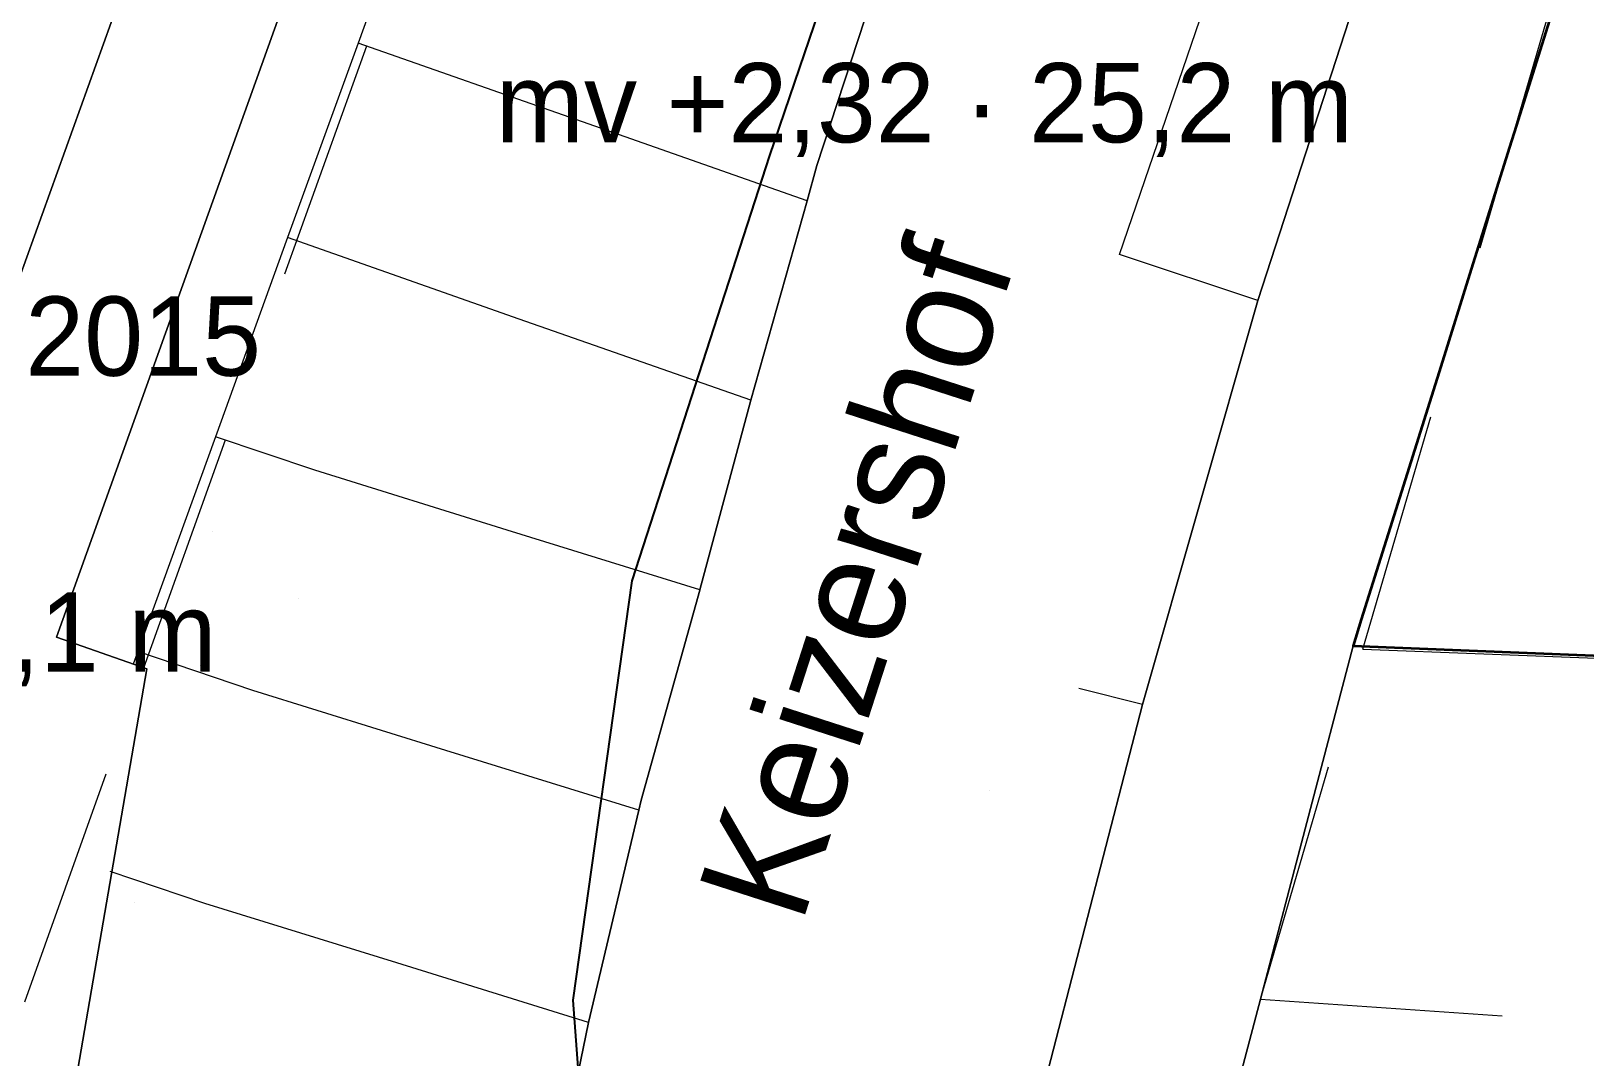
# Model space of a CAD drawing. Header units: metres. Extents: x 0 to 105485, y 0 to 425721.
# Drawn here: x 104686.29 to 104703.93, y 425176.26 to 425187.9 of the extents above; entities that cross this region are included whole.
import ezdxf
from ezdxf.enums import TextEntityAlignment as Align

# ---------------------------------------------------------------- set-up
doc = ezdxf.new("R2010")
doc.units = ezdxf.units.M
doc.header["$MEASUREMENT"] = 0
doc.linetypes.add('KG-PERCEEL-SO', pattern=[19, 5.5, -4, 5.5, -4])
for name, color, linetype, lineweight in [('B-XX-GK-KADEMUUR-G', 150, 'Continuous', 18), ('B-XX-GR-BOOM-G', 90, 'Continuous', 13), ('B-XX-IE-MEUBILAIR-G', 7, 'Continuous', 18), ('B-XX-IE-MEUBILAIR_WATERWEGMEUBILAIR-G', 150, 'Continuous', 18), ('B-XX-KG-GRENS_PERCEEL-G', 150, 'KG-PERCEEL-SO', 18), ('B-XX-MO-ONDERZOEK_SONDERING-T', 90, 'Continuous', 18), ('B-XX-OG-BEBOUWING-G', 7, 'Continuous', 35), ('B-XX-OG-BEBOUWING_STRAATNAAM-T', 7, 'Continuous', 18), ('B-XX-OG-TERREIN_ERF-G', 7, 'Continuous', 18), ('B-XX-OG-WATER_HAVEN-G', 170, 'Continuous', 18), ('B-XX-VH-OPENVERHARDING-G', 90, 'Continuous', 18), ('B-XX-VW-MARKERING-G', 7, 'Continuous', 18)]:
    doc.layers.add(name, color=color, linetype=linetype, lineweight=lineweight)
doc.layers.add('GIS-WEGVAKKEN', color=2, linetype='Continuous')

msp = doc.modelspace()

# ---------------------------------------------------------------- linework, layer by layer
at = {"layer": 'B-XX-GK-KADEMUUR-G', "ltscale": 0.5}
msp.add_lwpolyline([(104656.653, 425237.635), (104645.067, 425225.027), (104633.832, 425212.744), (104630.988, 425209.689), (104630, 425208.595), (104630, 425207.895), (104655.534, 425235.724), (104669.156, 425226.719), (104683.563, 425217.04), (104694.868, 425209.36), (104693.117, 425204.476), (104685.019, 425181.946), (104684.636, 425182.153), (104673.214, 425150), (104682.312, 425150), (104686.323, 425173.241), (104687.603, 425180.661), (104686.578, 425181.02), (104695.148, 425204.934), (104695.964, 425207.146), (104696.101, 425207.506), (104697.258, 425210.559), (104683.724, 425219.219), (104669.77, 425228.608)], close=True, dxfattribs=at)
at = {"layer": 'B-XX-GR-BOOM-G', "color": 0, "true_color": 0x604a38}
msp.add_polyline3d([(104694.502, 425187.396, 2.287), (104694.502, 425187.396, 5.087)], dxfattribs=at)
at = {"layer": 'B-XX-IE-MEUBILAIR-G', "color": 0, "true_color": 0x604a38}
for points in [[(104688.348, 425182.226, 2.185), (104688.348, 425182.226, 3.685)], [(104689.324, 425181.464, 2.204), (104689.324, 425181.464, 5.204)], [(104688.21, 425180.698, 2.182), (104688.21, 425180.698, 5.182)], [(104697.172, 425179.284, 2.461), (104697.172, 425179.284, 3.961)]]:
    msp.add_polyline3d(points, dxfattribs=at)
at = {"layer": 'B-XX-IE-MEUBILAIR_WATERWEGMEUBILAIR-G', "color": 0, "true_color": 0x604a38}
msp.add_polyline3d([(104687.464, 425178.01, 2.193), (104687.464, 425178.01, 3.693)], dxfattribs=at)
at = {"layer": 'B-XX-KG-GRENS_PERCEEL-G', "ltscale": 0.5, "flags": 128}
for points in [[(104687.57, 425180.675), (104693.151, 425196.26), (104696.088, 425204.554), (104697.774, 425209.408)], [(104701.407, 425180.884), (104704.661, 425192.021), (104705.39, 425194.475)], [(104700.246, 425176.911), (104701.407, 425180.884)], [(104701.407, 425180.884), (104715.408, 425180.356), (104715.837, 425180.315)], [(104676.75, 425150), (104679.654, 425158.217), (104683.215, 425168.453), (104687.57, 425180.675)], [(104698.282, 425168.534), (104698.82, 425171.506), (104700.246, 425176.911)], [(104700.246, 425176.911), (104713.933, 425175.964), (104717.89, 425175.836)]]:
    msp.add_lwpolyline(points, dxfattribs=at)
at = {"layer": 'B-XX-OG-BEBOUWING-G', "ltscale": 0.5}
msp.add_lwpolyline([(104717.058, 425192.904), (104705.543, 425194.454), (104703.712, 425188.621), (104703.148, 425186.824), (104703.073, 425186.587), (104702.638, 425185.199), (104702.291, 425184.094), (104701.781, 425182.47), (104701.389, 425181.221), (104701.295, 425180.922), (104715.408, 425180.356), (104715.837, 425180.316), (104716.057, 425182.612)], close=True, dxfattribs=at)
at = {"layer": 'B-XX-OG-TERREIN_ERF-G', "ltscale": 0.5}
msp.add_lwpolyline([(104721.108, 425175.723), (104721.612, 425180.028), (104718.677, 425180.119), (104717.55, 425180.155), (104715.837, 425180.316), (104715.408, 425180.356), (104701.295, 425180.922), (104700.246, 425176.911), (104698.82, 425171.506)], dxfattribs=at)
at = {"layer": 'B-XX-OG-WATER_HAVEN-G', "ltscale": 0.5}
msp.add_lwpolyline([(104630, 425150), (104673.214, 425150), (104684.636, 425182.153), (104685.019, 425181.946), (104693.117, 425204.476), (104694.868, 425209.36), (104683.563, 425217.04), (104669.156, 425226.719), (104655.534, 425235.724), (104630, 425207.895)], close=True, dxfattribs=at)
at = {"layer": 'B-XX-VH-OPENVERHARDING-G', "ltscale": 0.5}
for points in [[(104705.043, 425216.028), (104703.27, 425210.653), (104702.915, 425209.522), (104702.473, 425208.332), (104701.563, 425205.59), (104701.563, 425205.589), (104700.852, 425203.336), (104700.078, 425201.079), (104699.362, 425198.993), (104698.585, 425196.728), (104697.909, 425194.655), (104697.212, 425192.518), (104696.469, 425190.24), (104695.752, 425188.04), (104695.21, 425186.378), (104695.097, 425185.977), (104694.461, 425183.711), (104693.88, 425181.56), (104693.879, 425181.556), (104693.216, 425179.17), (104693.189, 425179.056), (104692.616, 425176.647), (104692.147, 425174.361)], [(104695.148, 425204.934), (104686.578, 425181.02), (104687.603, 425180.661), (104686.323, 425173.241)], [(104692.147, 425174.361), (104692.616, 425176.647), (104693.189, 425179.056), (104693.216, 425179.17), (104693.879, 425181.556), (104693.88, 425181.56), (104694.461, 425183.711), (104695.097, 425185.977), (104695.21, 425186.378), (104695.752, 425188.04), (104696.469, 425190.24), (104697.212, 425192.518), (104697.909, 425194.655), (104698.585, 425196.728), (104699.362, 425198.993), (104700.078, 425201.079)], [(104704.796, 425199.13), (104703.456, 425194.912), (104703.453, 425194.874), (104703.431, 425194.61), (104703.524, 425194.321), (104703.728, 425194.096), (104704.006, 425193.974), (104702.924, 425190.788), (104702.682, 425190.844), (104702.423, 425190.805), (104702.198, 425190.671), (104702.04, 425190.461), (104700.215, 425184.846), (104698.905, 425180.259), (104697.718, 425175.654)], [(104697.718, 425175.654), (104698.905, 425180.259), (104700.215, 425184.846), (104702.04, 425190.461), (104703.453, 425194.874), (104703.456, 425194.912), (104704.796, 425199.13)], [(104698.82, 425171.506), (104700.246, 425176.911), (104701.295, 425180.922), (104701.389, 425181.221), (104701.781, 425182.47), (104702.291, 425184.094), (104702.638, 425185.199), (104703.073, 425186.587), (104703.148, 425186.824), (104703.712, 425188.621), (104705.543, 425194.454)]]:
    msp.add_lwpolyline(points, dxfattribs=at)
at = {"layer": 'B-XX-VW-MARKERING-G', "color": 0, "ltscale": 0.5, "true_color": 0x808080}
for points in [[(104697.03, 425207.18, 2.274), (104696.226, 425204.96, 2.284), (104695.443, 425202.797, 2.278), (104694.663, 425200.643, 2.268), (104693.848, 425198.392, 2.234), (104693.105, 425196.341, 2.241), (104692.34, 425194.229, 2.239), (104691.525, 425191.976, 2.208), (104690.737, 425189.801, 2.199), (104690.001, 425187.767, 2.224), (104689.201, 425185.558, 2.224), (104688.382, 425183.297, 2.195), (104687.448, 425180.715, 2.153)], [(104700.215, 425184.846, 2.527), (104698.646, 425185.366, 2.422), (104699.607, 425188.175, 2.427), (104700.568, 425190.983, 2.414), (104702.04, 425190.461, 2.473)], [(104695.097, 425185.977, 2.301), (104692.549, 425186.872, 2.267), (104690.001, 425187.767, 2.224)], [(104694.461, 425183.711, 2.308), (104691.831, 425184.634, 2.262), (104689.201, 425185.558, 2.224)], [(104693.88, 425181.56, 2.312), (104691.694, 425182.238, 2.287), (104689.509, 425182.917, 2.242), (104688.382, 425183.297, 2.195)], [(104693.189, 425179.056, 2.302), (104690.997, 425179.736, 2.265), (104688.806, 425180.417, 2.221), (104687.499, 425180.858, 2.159)], [(104698.905, 425180.259, 2.527), (104698.182, 425180.44, 2.479)], [(104692.616, 425176.647, 2.321), (104690.439, 425177.323, 2.257), (104688.261, 425177.999, 2.19), (104687.185, 425178.361, 2.168)]]:
    msp.add_polyline3d(points, dxfattribs=at)
at = {"layer": 'GIS-WEGVAKKEN'}
msp.add_lwpolyline([(104706.318, 425219.066), (104704.65, 425206.8), (104697.82, 425195.73), (104694.67, 425186.49), (104693.11, 425181.66), (104692.44, 425176.9), (104693.19, 425166.77), (104690.472, 425152.507)], dxfattribs=at)

# ---------------------------------------------------------------- texts
at = {"layer": 'B-XX-MO-ONDERZOEK_SONDERING-T', "color": 10, "lineweight": 18}
for s, p in [('mv +2,32 · 25,2 m', (104696.43, 425187.09)), ('CPT000000092015', (104683.68, 425184.44)), ('mv -3,60 · 17,1 m', (104683.68, 425181.08))]:
    msp.add_text(s, height=0.9, dxfattribs=at).set_placement(p, align=Align.MIDDLE_CENTER)
at = {"layer": 'B-XX-OG-BEBOUWING_STRAATNAAM-T'}
msp.add_text('Keizershof', height=1.25, rotation=72.1, dxfattribs=at).set_placement((104695.653, 425181.694), align=Align.MIDDLE_CENTER)

doc.saveas('drawing.dxf')
